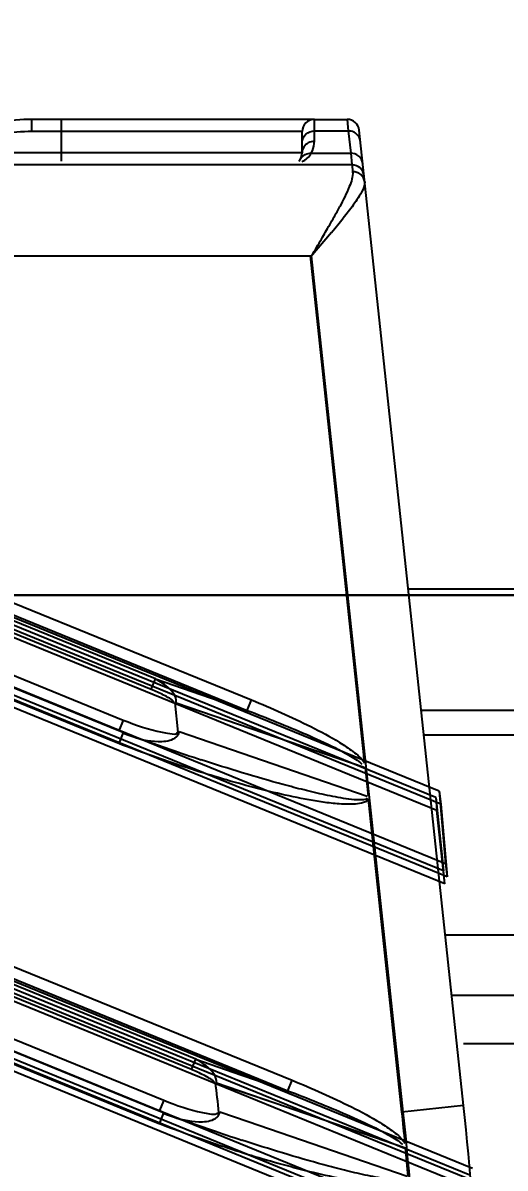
# Model space of a CAD drawing. Header units: millimetres. Extents: x -97344 to -49824, y -57049 to -40247.
# Drawn here: x -69285.66 to -69277.71, y -49591.64 to -49572.75 of the extents above; entities that cross this region are included whole.
import ezdxf

# ---------------------------------------------------------------- set-up
doc = ezdxf.new("R2010")
doc.units = ezdxf.units.MM
doc.header["$LTSCALE"] = 200
doc.header["$PDSIZE"] = -1
doc.linetypes.add('DOT_CENTER', pattern=[14, 12, -1, 0, -1])
for name, color, linetype in [('03___PRT_ALL_CURVES', 7, 'Continuous'), ('1', 7, 'Continuous'), ('DIM', 3, 'Continuous'), ('LAY0001', 7, 'Continuous'), ('LAY0002', 7, 'Continuous'), ('LAY0011', 7, 'Continuous')]:
    doc.layers.add(name, color=color, linetype=linetype)
doc.styles.add('TSSD_Dimension', font='tssdeng.shx', dxfattribs={"width": 0.7, "bigfont": 'hztxt.shx'})
doc.dimstyles.new('TSSD_20_20', dxfattribs={"dimtxt": 60, "dimasz": 20, "dimexe": 20, "dimexo": 50, "dimgap": 20, "dimtad": 1, "dimdec": 0, "dimzin": 0, "dimdsep": 46, "dimtxsty": 'TSSD_Dimension', "dimblk": 'ARCHTICK', "dimcen": 0, "dimdle": 20, "dimclrt": 7, "dimadec": 0, "dimazin": 0, "dimtfac": 1, "dimtdec": 0, "dimtix": 1, "dimtmove": 2, "dimatfit": 3, "dimfxl": 1, "dimtolj": 1, "dimtzin": 0, "dimarcsym": 0})

# ---------------------------------------------------------------- blocks, each defined once
blk = doc.blocks.new('Top1', base_point=(668.75, -75.52))
at = {"layer": '1', "color": 1, "linetype": 'DOT_CENTER'}
for p, q in [((433.189, 34.22), (404.827, 34.22)), ((904.311, 34.22), (932.673, 34.22))]:
    blk.add_line(p, q, dxfattribs=at)
blk = doc.blocks.new('*U1466')
blk.add_blockref('Top1', (0, -50.114))
blk = doc.blocks.new('*U1467')
at = {"layer": 'DIM', "color": 0, "linetype": 'ByBlock', "lineweight": -2, "transparency": 16777216}
for p in [(0, 0), (500, 0)]:
    blk.add_blockref('*U1466', p, dxfattribs=at)
blk = doc.blocks.new('2250')
at = {"color": 7, "linetype": 'Continuous'}
for p, q in [((-45337.856, -64404.84), (-45577.425, -64404.84)), ((-45337.856, -64406.84), (-45577.211, -64406.84)), ((-45577.168, -64407.24), (-45337.931, -64407.24)), ((-45576.815, -64410.54), (-45438.201, -64410.54)), ((-45341.981, -64411.54), (-45576.708, -64411.54)), ((-45099.048, -64412.34), (-45576.514, -64412.34))]:
    blk.add_line(p, q, dxfattribs=at)
at = {"layer": '03___PRT_ALL_CURVES', "color": 7, "linetype": 'Continuous'}
blk.add_line((-45577.508, -64413.465), (-45579.019, -64399.34), dxfattribs=at)
blk.add_arc((-45636.174, -64419.739), 59, 0, 6.10468, dxfattribs=at)
at = {"layer": 'LAY0001', "color": 7, "linetype": 'Continuous'}
for p, q in [((-45583.63, -64397.29), (-45583.63, -64397.09)), ((-45578.99, -64397.09), (-45583.63, -64397.09)), ((-45583.145, -64397.781), (-45583.145, -64397.09)), ((-45578.974, -64397.095), (-45578.974, -64397.09)), ((-45578.974, -64397.09), (-45578.434, -64397.09)), ((-45578.974, -64397.281), (-45578.974, -64397.095)), ((-45578.434, -64397.09), (-45578.42, -64397.223)), ((-45578.434, -64397.09), (-45578.415, -64397.281)), ((-45579.174, -64397.29), (-45583.63, -64397.29)), ((-45579.174, -64397.295), (-45579.174, -64397.29)), ((-45579.174, -64397.64), (-45579.174, -64397.295)), ((-45578.974, -64397.452), (-45578.974, -64397.281)), ((-45578.974, -64397.281), (-45578.415, -64397.281)), ((-45578.42, -64397.223), (-45578.415, -64397.281)), ((-45578.415, -64397.281), (-45578.375, -64397.649)), ((-45576.514, -64413.358), (-45578.235, -64397.268)), ((-45579.174, -64397.64), (-45585.071, -64397.64)), ((-45579.025, -64397.649), (-45578.375, -64397.649)), ((-45578.375, -64397.649), (-45578.354, -64397.836)), ((-45578.353, -64397.84), (-45589.474, -64397.84)), ((-45578.353, -64397.84), (-45578.343, -64397.954)), ((-45578.155, -64398.013), (-45578.155, -64398.018)), ((-45578.353, -64398.531), (-45578.499, -64398.721)), ((-45578.689, -64398.953), (-45579.038, -64399.362)), ((-45590.974, -64399.34), (-45579.04, -64399.34)), ((-45578.16, -64407.571), (-45579.04, -64399.34)), ((-45587.674, -64403.538), (-45580.009, -64406.667)), ((-45587.744, -64403.711), (-45580.079, -64406.84)), ((-45581.592, -64406.321), (-45587.603, -64403.867)), ((-45581.662, -64406.494), (-45587.674, -64404.04)), ((-45587.597, -64404.764), (-45582.124, -64406.999)), ((-45582.198, -64407.178), (-45587.6, -64404.972)), ((-45582.271, -64407.357), (-45587.674, -64405.151)), ((-45581.662, -64406.494), (-45581.592, -64406.321)), ((-45581.592, -64406.321), (-45580.079, -64406.84)), ((-45581.217, -64407.196), (-45581.269, -64406.713)), ((-45581.252, -64406.712), (-45578.154, -64407.775)), ((-45580.079, -64406.84), (-45580.009, -64406.667)), ((-45582.124, -64406.999), (-45582.198, -64407.178)), ((-45582.129, -64407.205), (-45582.199, -64407.386)), ((-45582.129, -64407.205), (-45582.198, -64407.177)), ((-45578.103, -64408.257), (-45581.201, -64407.195)), ((-45582.199, -64407.386), (-45582.271, -64407.357)), ((-45581.339, -64407.487), (-45581.965, -64407.272)), ((-45578.137, -64407.773), (-45578.085, -64408.256)), ((-45578.031, -64408.778), (-45578.081, -64408.305)), ((-45577.529, -64413.467), (-45578.031, -64408.778)), ((-45587.674, -64409.538), (-45579.339, -64412.94)), ((-45587.744, -64409.711), (-45579.409, -64413.114)), ((-45581.001, -64412.764), (-45587.674, -64410.04)), ((-45580.93, -64412.591), (-45587.603, -64409.867)), ((-45587.597, -64410.764), (-45581.458, -64413.271)), ((-45581.531, -64413.45), (-45587.6, -64410.972)), ((-45581.604, -64413.629), (-45587.674, -64411.151)), ((-45581.001, -64412.764), (-45580.93, -64412.591)), ((-45580.93, -64412.591), (-45580.184, -64412.848)), ((-45580.184, -64412.848), (-45579.671, -64413.024)), ((-45580.588, -64412.982), (-45579.625, -64413.313)), ((-45580.588, -64412.982), (-45580.115, -64413.145)), ((-45579.671, -64413.024), (-45579.409, -64413.114)), ((-45579.409, -64413.114), (-45579.339, -64412.94)), ((-45580.115, -64413.145), (-45579.625, -64413.313)), ((-45581.458, -64413.271), (-45581.531, -64413.45)), ((-45581.462, -64413.477), (-45581.531, -64413.45)), ((-45579.625, -64413.313), (-45577.486, -64414.048)), ((-45576.514, -64413.358), (-45577.529, -64413.467)), ((-45581.532, -64413.658), (-45581.604, -64413.629)), ((-45581.462, -64413.477), (-45581.532, -64413.658)), ((-45581.297, -64413.544), (-45580.669, -64413.76)), ((-45580.065, -64413.628), (-45580.531, -64413.468)), ((-45580.065, -64413.628), (-45580.531, -64413.468)), ((-45577.442, -64414.528), (-45580.065, -64413.628))]:
    blk.add_line(p, q, dxfattribs=at)
for points in [[(-45582.131, -64407.211), (-45582.064, -64407.236), (-45581.965, -64407.272)], [(-45581.465, -64413.483), (-45581.397, -64413.509), (-45581.297, -64413.544)]]:
    blk.add_lwpolyline(points, dxfattribs=at)
for centre, radius, start, end in [((-45583.63, -64400.09), 3, 90, 110.556), ((-45578.974, -64397.29), 0.2, 90, 180), ((-45578.434, -64397.29), 0.2, 6.1047, 90), ((-45583.63, -64400.09), 2.8, 90, 110.556), ((-45579.373, -64397.452), 0.399, 354.7559, 0.0096), ((-45579.374, -64397.64), 0.2, 315.0741, 0), ((-45578.353, -64398.04), 0.2, 6.1047, 90), ((-45586.284, -64394.443), 8.743, 330.8647, 332.1353), ((-45590.724, -64391.978), 13.821, 330.279, 330.9005), ((-45599.485, -64386.966), 23.914, 329.6119, 330.2578), ((-45590.561, -64388.989), 15.499, 319.9916, 320.5867), ((-45586.619, -64392.228), 10.397, 320.5842, 321.3536), ((-45644.363, -64360.651), 75.939, 329.37172, 329.61366), ((-45569.814, -64373.872), 35.535, 249.7221, 251.0752), ((-45569.571, -64373.193), 36.256, 251.0616, 251.8945), ((-45583.928, -64408.221), 5.805, 5.1086, 6.4261), ((-45636.174, -64419.739), 55.979, 6.4303, 6.9305), ((-45636.174, -64419.739), 60, 0, 6.10468), ((-45569.108, -64380.06), 35.628, 249.7099, 251.0652), ((-45636.174, -64419.739), 58.979, 5.60631, 6.10468), ((-45568.955, -64379.64), 36.075, 251.0523, 251.8909), ((-45636.174, -64419.739), 58.98, 5.07018, 5.53908)]:
    blk.add_arc(centre, radius, start, end, dxfattribs=at)
for points, knots in [([(-45579.174, -64397.468), (-45579.174, -64397.42), (-45579.128, -64397.318), (-45579.024, -64397.281), (-45578.974, -64397.281)], [0, 0, 0, 0, 0.488377, 1, 1, 1, 1]), ([(-45578.176, -64397.815), (-45578.181, -64397.77), (-45578.231, -64397.679), (-45578.328, -64397.648), (-45578.375, -64397.649)], [0, 0, 0, 0, 0.488855, 1, 1, 1, 1]), ([(-45578.343, -64397.954), (-45578.335, -64398.037), (-45578.41, -64398.239), (-45578.498, -64398.421), (-45578.555, -64398.529)], [0, 0, 0, 0, 0.403172, 1, 1, 1, 1]), ([(-45578.144, -64398.118), (-45578.149, -64398.073), (-45578.199, -64397.983), (-45578.296, -64397.954), (-45578.343, -64397.954)], [0, 0, 0, 0, 0.48651, 1, 1, 1, 1]), ([(-45578.144, -64398.118), (-45578.137, -64398.178), (-45578.211, -64398.329), (-45578.296, -64398.454), (-45578.353, -64398.531)], [0, 0, 0, 0, 0.386067, 1, 1, 1, 1]), ([(-45581.285, -64406.715), (-45581.287, -64406.697), (-45581.32, -64406.67), (-45581.378, -64406.629), (-45581.494, -64406.567), (-45581.594, -64406.522), (-45581.662, -64406.494)], [0, 0, 0, 0, 0.12527, 0.2494, 0.499726, 1, 1, 1, 1]), ([(-45580.079, -64406.84), (-45579.917, -64406.902), (-45579.592, -64407.029), (-45579.11, -64407.231), (-45578.712, -64407.411), (-45578.406, -64407.574), (-45578.253, -64407.664), (-45578.191, -64407.725)], [0, 0, 0, 0, 0.250066, 0.500129, 0.750176, 0.875199, 1, 1, 1, 1]), ([(-45580.009, -64406.667), (-45579.843, -64406.734), (-45579.514, -64406.874), (-45579.028, -64407.103), (-45578.632, -64407.314), (-45578.336, -64407.512), (-45578.195, -64407.629), (-45578.146, -64407.704)], [0, 0, 0, 0, 0.250151, 0.500291, 0.750379, 0.875413, 1, 1, 1, 1]), ([(-45581.485, -64407.2), (-45581.443, -64407.209), (-45581.382, -64407.218), (-45581.229, -64407.24), (-45581.233, -64407.198)], [0, 0, 0, 0, 0.503674, 1, 1, 1, 1]), ([(-45578.081, -64408.305), (-45578.104, -64408.342), (-45578.199, -64408.375), (-45578.371, -64408.393), (-45578.597, -64408.382), (-45578.862, -64408.35), (-45579.214, -64408.29), (-45579.65, -64408.195), (-45580.168, -64408.061), (-45580.682, -64407.912), (-45581.362, -64407.695), (-45581.866, -64407.514), (-45582.199, -64407.386)], [0, 0, 0, 0, 0.030715, 0.061961, 0.124462, 0.186995, 0.249534, 0.374608, 0.499687, 0.624769, 0.749852, 1, 1, 1, 1]), ([(-45578.105, -64408.287), (-45578.123, -64408.31), (-45578.191, -64408.317), (-45578.304, -64408.316), (-45578.453, -64408.298), (-45578.626, -64408.268), (-45578.857, -64408.221), (-45579.144, -64408.153), (-45579.6, -64408.034), (-45580.165, -64407.869), (-45580.615, -64407.727), (-45580.839, -64407.654)], [0, 0, 0, 0, 0.030844, 0.062106, 0.124616, 0.187144, 0.249673, 0.374727, 0.499783, 0.74989, 1, 1, 1, 1]), ([(-45580.62, -64412.986), (-45580.622, -64412.968), (-45580.656, -64412.941), (-45580.714, -64412.899), (-45580.831, -64412.838), (-45580.932, -64412.793), (-45581.001, -64412.764)], [0, 0, 0, 0, 0.125263, 0.24942, 0.499736, 1, 1, 1, 1]), ([(-45579.339, -64412.94), (-45579.173, -64413.008), (-45578.844, -64413.148), (-45578.358, -64413.376), (-45577.963, -64413.588), (-45577.667, -64413.785), (-45577.526, -64413.902), (-45577.478, -64413.977)], [0, 0, 0, 0, 0.25015, 0.50029, 0.750377, 0.875412, 1, 1, 1, 1]), ([(-45579.409, -64413.114), (-45579.247, -64413.176), (-45578.922, -64413.303), (-45578.441, -64413.505), (-45578.043, -64413.684), (-45577.737, -64413.847), (-45577.584, -64413.937), (-45577.522, -64413.998)], [0, 0, 0, 0, 0.25007, 0.500135, 0.750184, 0.875207, 1, 1, 1, 1]), ([(-45580.817, -64413.473), (-45580.779, -64413.481), (-45580.702, -64413.493), (-45580.617, -64413.507), (-45580.58, -64413.491)], [0, 0, 0, 0, 0.495763, 1, 1, 1, 1]), ([(-45580.58, -64413.491), (-45580.575, -64413.489), (-45580.567, -64413.485), (-45580.563, -64413.476), (-45580.563, -64413.472)], [0, 0, 0, 0, 0.546257, 1, 1, 1, 1]), ([(-45577.421, -64414.576), (-45577.445, -64414.613), (-45577.539, -64414.646), (-45577.711, -64414.663), (-45577.937, -64414.653), (-45578.201, -64414.621), (-45578.553, -64414.562), (-45578.988, -64414.467), (-45579.505, -64414.333), (-45580.018, -64414.184), (-45580.697, -64413.967), (-45581.2, -64413.786), (-45581.532, -64413.658)], [0, 0, 0, 0, 0.030723, 0.061968, 0.124467, 0.187, 0.249539, 0.374611, 0.49969, 0.624771, 0.749853, 1, 1, 1, 1]), ([(-45577.445, -64414.558), (-45577.464, -64414.58), (-45577.53, -64414.587), (-45577.643, -64414.586), (-45577.791, -64414.569), (-45577.964, -64414.539), (-45578.194, -64414.492), (-45578.48, -64414.425), (-45578.934, -64414.306), (-45579.497, -64414.142), (-45579.945, -64414.001), (-45580.168, -64413.928)], [0, 0, 0, 0, 0.030918, 0.062138, 0.124647, 0.187172, 0.249698, 0.374746, 0.499798, 0.749896, 1, 1, 1, 1])]:
    blk.add_open_spline(points, degree=3, knots=knots, dxfattribs=at)
for points in [[(-45578.32, -64397.301), (-45578.349, -64397.287), (-45578.382, -64397.28), (-45578.415, -64397.281)], [(-45578.216, -64397.447), (-45578.222, -64397.387), (-45578.267, -64397.327), (-45578.32, -64397.301)], [(-45579.147, -64397.546), (-45579.164, -64397.574), (-45579.174, -64397.607), (-45579.174, -64397.64)], [(-45579.074, -64397.477), (-45579.103, -64397.493), (-45579.129, -64397.517), (-45579.147, -64397.546)], [(-45578.974, -64397.452), (-45579.008, -64397.452), (-45579.043, -64397.461), (-45579.074, -64397.477)], [(-45579.025, -64397.649), (-45578.998, -64397.6), (-45578.98, -64397.544), (-45578.975, -64397.489)], [(-45579.199, -64397.738), (-45579.167, -64397.681), (-45579.09, -64397.644), (-45579.025, -64397.649)], [(-45579.174, -64397.789), (-45579.114, -64397.757), (-45579.06, -64397.707), (-45579.025, -64397.649)], [(-45581.367, -64406.479), (-45581.433, -64406.416), (-45581.511, -64406.364), (-45581.592, -64406.321)], [(-45581.297, -64406.561), (-45581.317, -64406.531), (-45581.341, -64406.504), (-45581.367, -64406.479)], [(-45581.252, -64406.712), (-45581.244, -64406.66), (-45581.267, -64406.604), (-45581.297, -64406.561)], [(-45582.124, -64406.999), (-45581.918, -64407.083), (-45581.704, -64407.154), (-45581.485, -64407.2)], [(-45581.248, -64407.276), (-45581.224, -64407.255), (-45581.206, -64407.225), (-45581.201, -64407.195)], [(-45581.965, -64407.272), (-45581.812, -64407.324), (-45581.647, -64407.359), (-45581.486, -64407.35)], [(-45581.486, -64407.35), (-45581.403, -64407.346), (-45581.31, -64407.331), (-45581.248, -64407.276)], [(-45580.704, -64412.749), (-45580.771, -64412.686), (-45580.849, -64412.635), (-45580.93, -64412.591)], [(-45580.633, -64412.832), (-45580.653, -64412.802), (-45580.678, -64412.774), (-45580.704, -64412.749)], [(-45580.588, -64412.982), (-45580.579, -64412.931), (-45580.603, -64412.875), (-45580.633, -64412.832)], [(-45581.458, -64413.271), (-45581.251, -64413.355), (-45581.036, -64413.427), (-45580.817, -64413.473)], [(-45581.297, -64413.544), (-45581.144, -64413.597), (-45580.98, -64413.631), (-45580.818, -64413.624)], [(-45580.818, -64413.624), (-45580.734, -64413.619), (-45580.641, -64413.605), (-45580.579, -64413.55)], [(-45580.579, -64413.55), (-45580.555, -64413.529), (-45580.537, -64413.499), (-45580.531, -64413.468)]]:
    blk.add_open_spline(points, degree=3, dxfattribs=at)
at = {"layer": 'LAY0002', "color": 7, "linetype": 'Continuous'}
for p, q in [((-45576.972, -64408.276), (-45587.71, -64403.893)), ((-45576.914, -64408.172), (-45587.397, -64403.893)), ((-45576.955, -64408.49), (-45587.715, -64404.097)), ((-45576.89, -64408.384), (-45587.391, -64404.097)), ((-45576.843, -64409.484), (-45587.71, -64405.047)), ((-45576.809, -64409.37), (-45587.397, -64405.047)), ((-45576.825, -64409.698), (-45587.715, -64405.251)), ((-45576.785, -64409.582), (-45587.391, -64405.251)), ((-45576.972, -64408.276), (-45576.843, -64409.484)), ((-45576.972, -64408.276), (-45576.955, -64408.49)), ((-45576.914, -64408.172), (-45576.809, -64409.37)), ((-45576.914, -64408.172), (-45576.89, -64408.384)), ((-45576.825, -64409.698), (-45576.955, -64408.49)), ((-45576.89, -64408.384), (-45576.785, -64409.582)), ((-45576.825, -64409.698), (-45576.843, -64409.484)), ((-45576.809, -64409.37), (-45576.785, -64409.582)), ((-45576.408, -64414.507), (-45587.71, -64409.893)), ((-45576.369, -64414.395), (-45587.397, -64409.893)), ((-45576.413, -64414.711), (-45587.715, -64410.097)), ((-45576.346, -64414.606), (-45587.391, -64410.097)), ((-45576.408, -64415.662), (-45587.71, -64411.047)), ((-45576.265, -64415.592), (-45587.397, -64411.047)), ((-45576.413, -64415.866), (-45587.715, -64411.251)), ((-45576.241, -64415.804), (-45587.391, -64411.251))]:
    blk.add_line(p, q, dxfattribs=at)
at = {"layer": 'LAY0011', "color": 7, "linetype": 'Continuous'}
blk.add_line((-45098.35, -64406.84), (-45577.211, -64406.84), dxfattribs=at)
blk = doc.blocks.new('*U1488')
at = {"layer": 'DIM', "color": 3}
blk.add_blockref('2250', (45347.11, 64440.647), dxfattribs=at)
blk = doc.blocks.new('*U1489')
at = {"layer": 'DIM', "color": 0, "linetype": 'ByBlock', "lineweight": -2, "transparency": 16777216}
blk.add_blockref('*U1488', (500, 0), dxfattribs=at)
blk = doc.blocks.new('_ArchTick')
at = {"color": 0, "linetype": 'ByBlock', "const_width": 0.5}
blk.add_lwpolyline([(-0.70711, -0.70711), (0.70711, 0.70711)], dxfattribs=at)
blk = doc.blocks.new('*D1596')
at = {"layer": 'Defpoints', "color": 0, "transparency": 16777216}
for p in [(-57789.665, -49147.971), (-69789.665, -49573.246), (-57789.665, -49573.246)]:
    blk.add_point(p, dxfattribs=at)
at = {"layer": 'DIM', "color": 0, "lineweight": -2, "transparency": 16777216}
for p, q in [((-69789.665, -49523.246), (-69789.665, -49127.971)), ((-57789.665, -49523.246), (-57789.665, -49127.971)), ((-69809.665, -49147.971), (-57769.665, -49147.971))]:
    blk.add_line(p, q, dxfattribs=at)
at = {"layer": 'DIM', "color": 0, "lineweight": -2, "transparency": 16777216, "xscale": 20, "yscale": 20, "zscale": 20, "rotation": 180}
blk.add_blockref('_ArchTick', (-69789.665, -49147.971), dxfattribs=at)
at = {"layer": 'DIM', "color": 0, "lineweight": -2, "transparency": 16777216, "xscale": 20, "yscale": 20, "zscale": 20}
blk.add_blockref('_ArchTick', (-57789.665, -49147.971), dxfattribs=at)
at = {"layer": 'DIM', "color": 7, "transparency": 16777216, "insert": (-63789.665, -49097.971), "char_height": 60, "attachment_point": 5, "style": 'TSSD_Dimension'}
blk.add_mtext('\\A1;12000', dxfattribs=at)

msp = doc.modelspace()

# ---------------------------------------------------------------- block references
at = {"layer": 'DIM', "color": 3}
for name, p in [('*U1467', (-69539.665, -49641.82)), ('*U1489', (-69548.994, -49617.903))]:
    msp.add_blockref(name, p, dxfattribs=at)

# ---------------------------------------------------------------- dimensions: what is measured, and where the dimension line sits
at = {"layer": 'DIM'}
dim = msp.add_linear_dim(base=(-57789.665, -49147.971), p1=(-69789.665, -49573.246), p2=(-57789.665, -49573.246), dimstyle='TSSD_20_20', dxfattribs=at)
dim.commit()
dim.dimension.update_dxf_attribs({"geometry": '*D1596', "text_midpoint": (-63789.665, -49097.971)})

doc.saveas('drawing.dxf')
